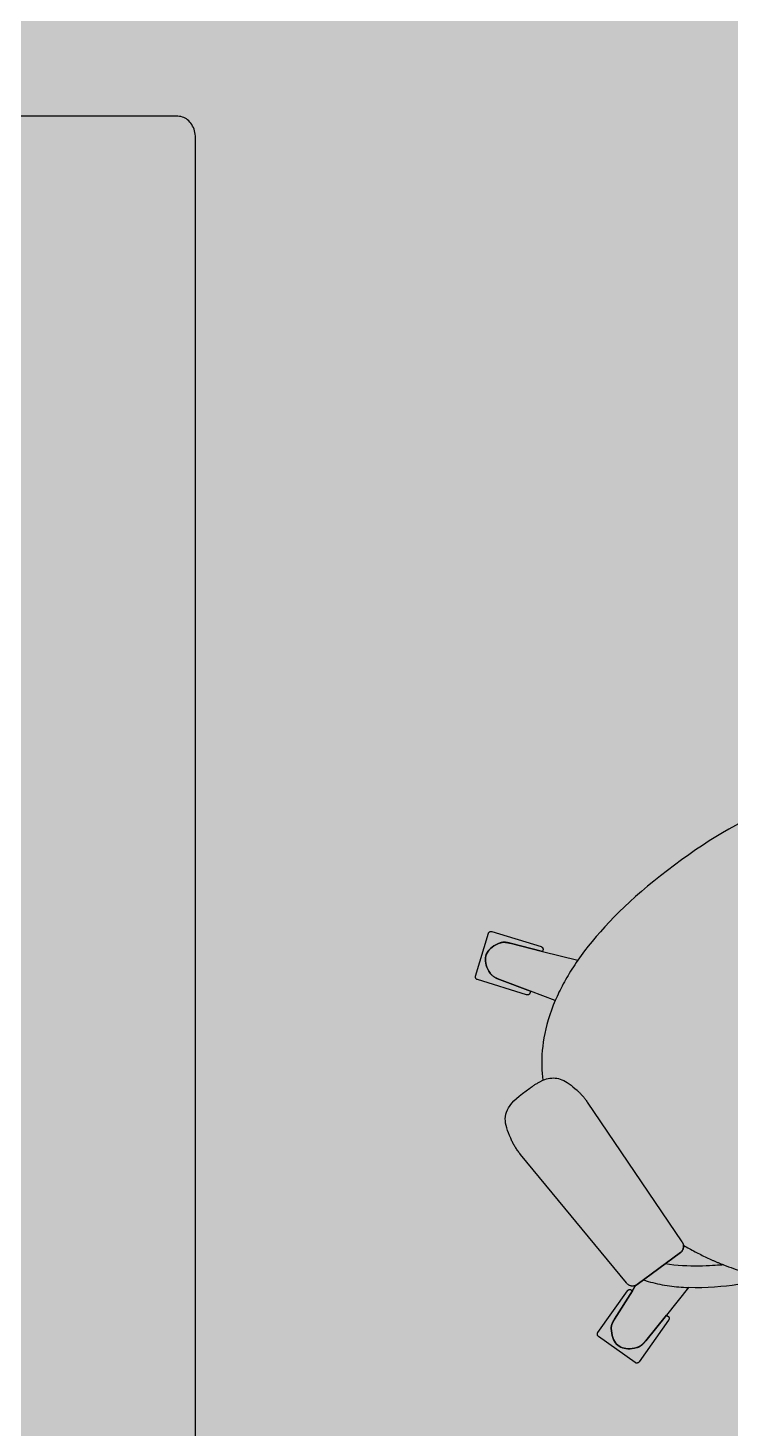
# Model space of a CAD drawing. Header units: metres. Extents: x -2.7 to 2.7, y -9.8 to 9.6.
# Drawn here: x -0.187 to 0.455, y -7.676 to -6.397 of the extents above; entities that cross this region are included whole.
import ezdxf

# ---------------------------------------------------------------- set-up
doc = ezdxf.new("R2010")
doc.units = ezdxf.units.M
doc.layers.add('Polycam-Floor_1-Floors-Hatch', color=254, linetype='Continuous', true_color=0xf9f9f7)
doc.layers.add('Polycam-Floor_1-Objects-Furniture', color=45, linetype='Continuous', true_color=0xb2b2b2)

msp = doc.modelspace()

# ---------------------------------------------------------------- hatches: boundary and pattern name
at = {"layer": 'Polycam-Floor_1-Floors-Hatch', "true_color": 0xf9f9f7}
h = msp.add_hatch(color=254, dxfattribs=at)
h.dxf.hatch_style = 1
h.paths.add_polyline_path([(-2.452001, 6.026857), (-2.452001, -8.130441), (2.452001, -8.130441), (2.452001, 6.000381), (0.715652, 6.000381), (0.715652, 6.648516), (-2.452001, 6.648516)])

# ---------------------------------------------------------------- linework, layer by layer
at = {"layer": 'Polycam-Floor_1-Objects-Furniture', "color": 45, "true_color": 0xb2b2b2}
for points in [[(-0.050375, -6.477271), (-0.93162, -6.477271)], [(-0.03428, -6.497055), (-0.034339, -6.495348), (-0.034513, -6.493681), (-0.034797, -6.492061), (-0.035187, -6.490493), (-0.035676, -6.488983), (-0.036262, -6.487537), (-0.036938, -6.486161), (-0.0377, -6.484861), (-0.038544, -6.483642), (-0.039463, -6.482512), (-0.040454, -6.481475), (-0.041512, -6.480539), (-0.042632, -6.479707), (-0.043808, -6.478988), (-0.045036, -6.478386), (-0.046312, -6.477907), (-0.04763, -6.477558), (-0.048986, -6.477344), (-0.050375, -6.477271)], [(-0.03428, -8.06066), (-0.03428, -6.497055)], [(0.512119, -7.101675), (0.507175, -7.103349), (0.502145, -7.105167), (0.497029, -7.107132), (0.491827, -7.109248), (0.486538, -7.111519), (0.481162, -7.113948), (0.475699, -7.116538), (0.470148, -7.119294), (0.464509, -7.122218), (0.458781, -7.125315), (0.452965, -7.128587), (0.447059, -7.132038), (0.441064, -7.135672), (0.43498, -7.139493), (0.428805, -7.143503), (0.422539, -7.147707), (0.416183, -7.152108), (0.409735, -7.15671), (0.403196, -7.161515)], [(0.403196, -7.161515), (0.396724, -7.166408), (0.390477, -7.171268), (0.38445, -7.176096), (0.378639, -7.180891), (0.373041, -7.185653), (0.367653, -7.190381), (0.362469, -7.195074), (0.357487, -7.199733), (0.352703, -7.204356), (0.348113, -7.208944), (0.343714, -7.213496), (0.3395, -7.218012), (0.33547, -7.222491), (0.331618, -7.226932), (0.327942, -7.231336), (0.324437, -7.235702), (0.3211, -7.240029), (0.317926, -7.244317), (0.314913, -7.248566)], [(0.221476, -7.263074), (0.233296, -7.223879)], [(0.233296, -7.223879), (0.233367, -7.223673), (0.233455, -7.223478), (0.233558, -7.223293), (0.233675, -7.223119), (0.233805, -7.222957), (0.233947, -7.222807), (0.2341, -7.22267), (0.234264, -7.222546), (0.234437, -7.222436), (0.234618, -7.22234), (0.234806, -7.222258), (0.235001, -7.222192), (0.235201, -7.222142), (0.235405, -7.222108), (0.235613, -7.222091), (0.235823, -7.222091), (0.236035, -7.222109), (0.236247, -7.222145), (0.236458, -7.2222)], [(0.236454, -7.222195), (0.281394, -7.236062)], [(0.236458, -7.2222), (0.236454, -7.222195)], [(0.236454, -7.222195), (0.236454, -7.222195)], [(0.234931, -7.260343), (0.233729, -7.258423), (0.232715, -7.25654), (0.231888, -7.254697), (0.231248, -7.252896), (0.230794, -7.25114), (0.230528, -7.249431), (0.230449, -7.247772), (0.230556, -7.246164), (0.23085, -7.244612), (0.23133, -7.243116), (0.231997, -7.24168), (0.23285, -7.240306), (0.233889, -7.238997), (0.235114, -7.237755), (0.236525, -7.236583), (0.238122, -7.235483), (0.239904, -7.234457), (0.241872, -7.233509), (0.244026, -7.23264)], [(0.244035, -7.232641), (0.241881, -7.233511), (0.239913, -7.234461), (0.23813, -7.235487), (0.236533, -7.236588), (0.235122, -7.23776), (0.233897, -7.239003), (0.232858, -7.240312), (0.232005, -7.241685), (0.231339, -7.243121), (0.230858, -7.244616), (0.230565, -7.246168), (0.230457, -7.247775), (0.230537, -7.249434), (0.230803, -7.251143), (0.231256, -7.252899), (0.231897, -7.254699), (0.232724, -7.256542), (0.233738, -7.258424), (0.23494, -7.260344)], [(0.244026, -7.23264), (0.244477, -7.232488), (0.244933, -7.232363), (0.245394, -7.232263), (0.245859, -7.232186), (0.246329, -7.232131), (0.246801, -7.232097), (0.247277, -7.232082), (0.247754, -7.232086), (0.248234, -7.232106), (0.248714, -7.232142), (0.249195, -7.232192), (0.249676, -7.232256), (0.250156, -7.23233), (0.250636, -7.232415), (0.251113, -7.232509), (0.251589, -7.232611), (0.252061, -7.232719), (0.252531, -7.232832), (0.252996, -7.232949)], [(0.253006, -7.232941), (0.25254, -7.232825), (0.25207, -7.232713), (0.251597, -7.232605), (0.251121, -7.232504), (0.250643, -7.23241), (0.250163, -7.232325), (0.249682, -7.232251), (0.249201, -7.232188), (0.24872, -7.232138), (0.24824, -7.232103), (0.24776, -7.232082), (0.247283, -7.232079), (0.246808, -7.232094), (0.246335, -7.232129), (0.245866, -7.232184), (0.245401, -7.232262), (0.244941, -7.232363), (0.244485, -7.232489), (0.244035, -7.232641)], [(0.252996, -7.232949), (0.282722, -7.240448)], [(0.282727, -7.240444), (0.253006, -7.232941)], [(0.281394, -7.236062), (0.281599, -7.236135), (0.281795, -7.236224), (0.281981, -7.236328), (0.282155, -7.236446), (0.282317, -7.236577), (0.282468, -7.236721), (0.282606, -7.236875), (0.282731, -7.23704), (0.282842, -7.237214), (0.282939, -7.237396), (0.283021, -7.237585), (0.283088, -7.237781), (0.283139, -7.237981), (0.283175, -7.238186), (0.283193, -7.238395), (0.283194, -7.238605), (0.283178, -7.238817), (0.283143, -7.239029), (0.28309, -7.23924)], [(0.282722, -7.240448), (0.314899, -7.248568)], [(0.28309, -7.23924), (0.282727, -7.240444)], [(0.314913, -7.248566), (0.313526, -7.250583), (0.312175, -7.252591), (0.310859, -7.254589), (0.309579, -7.256577), (0.308333, -7.258555), (0.307122, -7.260523), (0.305945, -7.262482), (0.304801, -7.26443), (0.303691, -7.266368), (0.302613, -7.268296), (0.301569, -7.270213), (0.300556, -7.27212), (0.299575, -7.274017), (0.298626, -7.275904), (0.297707, -7.27778), (0.29682, -7.279645), (0.295963, -7.2815), (0.295135, -7.283344), (0.294338, -7.285177)], [(0.223172, -7.266252), (0.222966, -7.266179), (0.22277, -7.26609), (0.222585, -7.265986), (0.222411, -7.265868), (0.222248, -7.265737), (0.222098, -7.265593), (0.22196, -7.265439), (0.221835, -7.265274), (0.221724, -7.2651), (0.221627, -7.264918), (0.221545, -7.264729), (0.221477, -7.264533), (0.221426, -7.264333), (0.221391, -7.264128), (0.221372, -7.263919), (0.221371, -7.263709), (0.221388, -7.263497), (0.221422, -7.263285), (0.221476, -7.263074)], [(0.268111, -7.280119), (0.223172, -7.266252)], [(0.24337, -7.266105), (0.242859, -7.26591), (0.242348, -7.265706), (0.241839, -7.265494), (0.241333, -7.265272), (0.240832, -7.265039), (0.240335, -7.264796), (0.239846, -7.26454), (0.239364, -7.264273), (0.238891, -7.263993), (0.238429, -7.263699), (0.237978, -7.263391), (0.23754, -7.263068), (0.237116, -7.26273), (0.236707, -7.262375), (0.236314, -7.262005), (0.235939, -7.261617), (0.235583, -7.261211), (0.235246, -7.260786), (0.234931, -7.260343)], [(0.23494, -7.260344), (0.235254, -7.260788), (0.23559, -7.261213), (0.235946, -7.261619), (0.236321, -7.262008), (0.236713, -7.262378), (0.237122, -7.262733), (0.237546, -7.263071), (0.237985, -7.263394), (0.238435, -7.263702), (0.238898, -7.263996), (0.23937, -7.264276), (0.239852, -7.264544), (0.240342, -7.264799), (0.240838, -7.265043), (0.241339, -7.265275), (0.241845, -7.265498), (0.242353, -7.265711), (0.242863, -7.265914), (0.243374, -7.26611)], [(0.27178, -7.276738), (0.24337, -7.266105)], [(0.243374, -7.26611), (0.271784, -7.276744)], [(0.271273, -7.27844), (0.271202, -7.278646), (0.271114, -7.278842), (0.271012, -7.279027), (0.270895, -7.2792), (0.270765, -7.279362), (0.270623, -7.279512), (0.270469, -7.279649), (0.270306, -7.279773), (0.270133, -7.279884), (0.269952, -7.27998), (0.269763, -7.280061), (0.269568, -7.280127), (0.269368, -7.280177), (0.269164, -7.280211), (0.268956, -7.280228), (0.268746, -7.280228), (0.268535, -7.28021), (0.268323, -7.280174), (0.268111, -7.280119)], [(0.271784, -7.276744), (0.271273, -7.27844)], [(0.294333, -7.285181), (0.27178, -7.276738)], [(0.294338, -7.285177), (0.29247, -7.2897), (0.290777, -7.294154), (0.289253, -7.298538), (0.287891, -7.302851), (0.286686, -7.307091), (0.285633, -7.311258), (0.284725, -7.315351), (0.283956, -7.319367), (0.283321, -7.323306), (0.282814, -7.327168), (0.282429, -7.330949), (0.28216, -7.334651), (0.282002, -7.338271), (0.281948, -7.341807), (0.281992, -7.34526), (0.28213, -7.348628), (0.282355, -7.35191), (0.282661, -7.355103), (0.283042, -7.358209)], [(0.283042, -7.358209), (0.284689, -7.357556), (0.286306, -7.357022), (0.2879, -7.356609), (0.289475, -7.356317), (0.291036, -7.356148), (0.292588, -7.356103), (0.294136, -7.356183), (0.295684, -7.356389), (0.297238, -7.356722), (0.298802, -7.357183), (0.300382, -7.357774), (0.301982, -7.358495), (0.303607, -7.359347), (0.305263, -7.360333), (0.306953, -7.361452), (0.308682, -7.362705), (0.310457, -7.364095), (0.312281, -7.365622), (0.314159, -7.367287)], [(0.264406, -7.37037), (0.271041, -7.365472)], [(0.271041, -7.365472), (0.271732, -7.364965), (0.272416, -7.364472), (0.273092, -7.363993), (0.273761, -7.363527), (0.274422, -7.363074), (0.275076, -7.362636), (0.275724, -7.362211), (0.276365, -7.3618), (0.276999, -7.361403), (0.277628, -7.36102), (0.27825, -7.360651), (0.278867, -7.360296), (0.279478, -7.359955), (0.280084, -7.359628), (0.280685, -7.359316), (0.281281, -7.359017), (0.281872, -7.358733), (0.28246, -7.358464), (0.283042, -7.358209)], [(0.314159, -7.367287), (0.314694, -7.367779), (0.315224, -7.368277), (0.315748, -7.368782), (0.316267, -7.369295), (0.316781, -7.369815), (0.31729, -7.370344), (0.317794, -7.370882), (0.318294, -7.371428), (0.318789, -7.371984), (0.319281, -7.37255), (0.319768, -7.373127), (0.320252, -7.373714), (0.320732, -7.374312), (0.321209, -7.374922), (0.321682, -7.375544), (0.322152, -7.376178), (0.32262, -7.376824), (0.323084, -7.377484), (0.323546, -7.378158)], [(0.253584, -7.411221), (0.252531, -7.408725), (0.251572, -7.406319), (0.250724, -7.403997), (0.250001, -7.401747), (0.249418, -7.399561), (0.24899, -7.397429), (0.248732, -7.395342), (0.24866, -7.393291), (0.248788, -7.391265), (0.249132, -7.389256), (0.249706, -7.387254), (0.250526, -7.38525), (0.251607, -7.383235), (0.252963, -7.381198), (0.25461, -7.379131), (0.256563, -7.377024), (0.258836, -7.374867), (0.261446, -7.372653), (0.264406, -7.37037)], [(0.323546, -7.378158), (0.410053, -7.505921)], [(0.253584, -7.411221), (0.253584, -7.411221)], [(0.262577, -7.425975), (0.262002, -7.425265), (0.261437, -7.424548), (0.260883, -7.423822), (0.260341, -7.423088), (0.259809, -7.422346), (0.259289, -7.421597), (0.25878, -7.42084), (0.258282, -7.420076), (0.257796, -7.419305), (0.257321, -7.418526), (0.256858, -7.417741), (0.256407, -7.416949), (0.255968, -7.41615), (0.25554, -7.415344), (0.255125, -7.414532), (0.254721, -7.413713), (0.25433, -7.412889), (0.253951, -7.412058), (0.253584, -7.411221)], [(0.359245, -7.543443), (0.262577, -7.425975)], [(0.411322, -7.508899), (0.411378, -7.509298), (0.411411, -7.509698), (0.411422, -7.510099), (0.411409, -7.510499), (0.411375, -7.510897), (0.411318, -7.511292), (0.411239, -7.511683), (0.411137, -7.512069), (0.411014, -7.51245), (0.41087, -7.512823), (0.410704, -7.513188), (0.410516, -7.513544), (0.410308, -7.51389), (0.410078, -7.514224), (0.409827, -7.514546), (0.409556, -7.514855), (0.409264, -7.51515), (0.408952, -7.515429), (0.40862, -7.515692)], [(0.40862, -7.515692), (0.408952, -7.515429), (0.409264, -7.51515), (0.409556, -7.514855), (0.409827, -7.514546), (0.410078, -7.514224), (0.410308, -7.51389), (0.410516, -7.513544), (0.410704, -7.513188), (0.41087, -7.512823), (0.411014, -7.51245), (0.411137, -7.512069), (0.411239, -7.511683), (0.411318, -7.511292), (0.411375, -7.510897), (0.411409, -7.510499), (0.411422, -7.510099), (0.411411, -7.509698), (0.411378, -7.509298), (0.411322, -7.508899)], [(0.410053, -7.505921), (0.410157, -7.506066), (0.410256, -7.506212), (0.410352, -7.50636), (0.410443, -7.50651), (0.410531, -7.506661), (0.410614, -7.506814), (0.410693, -7.506968), (0.410768, -7.507124), (0.410838, -7.50728), (0.410905, -7.507438), (0.410967, -7.507597), (0.411026, -7.507757), (0.41108, -7.507918), (0.411131, -7.50808), (0.411177, -7.508242), (0.411219, -7.508405), (0.411258, -7.508569), (0.411292, -7.508734), (0.411322, -7.508899)], [(0.411322, -7.508899), (0.412655, -7.509681), (0.413986, -7.510451), (0.415315, -7.51121), (0.416644, -7.511959), (0.41797, -7.512697), (0.419295, -7.513424), (0.420618, -7.51414), (0.42194, -7.514846), (0.42326, -7.515541), (0.424578, -7.516226), (0.425895, -7.516901), (0.42721, -7.517565), (0.428523, -7.518218), (0.429835, -7.518862), (0.431145, -7.519496), (0.432453, -7.520119), (0.43376, -7.520732), (0.435064, -7.521336), (0.436367, -7.521929)], [(0.40862, -7.515692), (0.369002, -7.544945)], [(0.369002, -7.544945), (0.40862, -7.515692)], [(0.436367, -7.521929), (0.436986, -7.522208), (0.437604, -7.522484), (0.438221, -7.522758), (0.438838, -7.52303), (0.439455, -7.523299), (0.440071, -7.523567), (0.440687, -7.523832), (0.441302, -7.524095), (0.441917, -7.524356), (0.442531, -7.524615), (0.443145, -7.524872), (0.443759, -7.525127), (0.444372, -7.52538), (0.444984, -7.52563), (0.445596, -7.525879), (0.446208, -7.526125), (0.446819, -7.52637), (0.44743, -7.526612), (0.44804, -7.526852)], [(0.448044, -7.526857), (0.447808, -7.526882), (0.44712, -7.526949), (0.44601, -7.527049), (0.444506, -7.527174), (0.442639, -7.527315), (0.440438, -7.527464), (0.437932, -7.52761), (0.435151, -7.527745), (0.432124, -7.527861), (0.42888, -7.527949), (0.42545, -7.527999), (0.421862, -7.528002), (0.418146, -7.527951), (0.414331, -7.527835), (0.410448, -7.527646), (0.406525, -7.527376), (0.402591, -7.527015), (0.398677, -7.526554), (0.394812, -7.525985)], [(0.44804, -7.526852), (0.450337, -7.527736), (0.452627, -7.52859), (0.454911, -7.529415), (0.457188, -7.530211), (0.459459, -7.530978), (0.461722, -7.531717), (0.463978, -7.532428), (0.466227, -7.533111), (0.468469, -7.533766), (0.470703, -7.534395), (0.47293, -7.534996), (0.475149, -7.535571), (0.47736, -7.53612), (0.479564, -7.536643), (0.48176, -7.53714), (0.483947, -7.537612), (0.486126, -7.538059), (0.488297, -7.538482), (0.49046, -7.53888)], [(0.367984, -7.545568), (0.367511, -7.545782), (0.367026, -7.545959), (0.366534, -7.546098), (0.366035, -7.546199), (0.365531, -7.546263), (0.365026, -7.546291), (0.36452, -7.546282), (0.364017, -7.546236), (0.363518, -7.546155), (0.363026, -7.546039), (0.362543, -7.545887), (0.36207, -7.5457), (0.36161, -7.545479), (0.361166, -7.545223), (0.360738, -7.544934), (0.360331, -7.544611), (0.359944, -7.544254), (0.359582, -7.543865), (0.359245, -7.543443)], [(0.364785, -7.550641), (0.367984, -7.545568)], [(0.369002, -7.544945), (0.36895, -7.544983), (0.368898, -7.54502), (0.368846, -7.545057), (0.368794, -7.545093), (0.368742, -7.545129), (0.368689, -7.545164), (0.368636, -7.545198), (0.368583, -7.545232), (0.36853, -7.545265), (0.368476, -7.545298), (0.368422, -7.54533), (0.368369, -7.545362), (0.368314, -7.545393), (0.36826, -7.545423), (0.368205, -7.545453), (0.36815, -7.545482), (0.368095, -7.545511), (0.36804, -7.54554), (0.367984, -7.545568)], [(0.367984, -7.545568), (0.36804, -7.54554), (0.368095, -7.545511), (0.36815, -7.545482), (0.368205, -7.545453), (0.36826, -7.545423), (0.368314, -7.545393), (0.368369, -7.545362), (0.368422, -7.54533), (0.368476, -7.545298), (0.36853, -7.545265), (0.368583, -7.545232), (0.368636, -7.545198), (0.368689, -7.545164), (0.368742, -7.545129), (0.368794, -7.545093), (0.368846, -7.545057), (0.368898, -7.54502), (0.36895, -7.544983), (0.369002, -7.544945)], [(0.375105, -7.540674), (0.377184, -7.541345), (0.379276, -7.541978), (0.381381, -7.542572), (0.383499, -7.543129), (0.385626, -7.543651), (0.387763, -7.544136), (0.389908, -7.544587), (0.39206, -7.545005), (0.394218, -7.545389), (0.39638, -7.545742), (0.398546, -7.546063), (0.400714, -7.546353), (0.402883, -7.546614), (0.405052, -7.546845), (0.407219, -7.547049), (0.409384, -7.547226), (0.411546, -7.547376), (0.413702, -7.5475), (0.415852, -7.547599)], [(0.415852, -7.547599), (0.395777, -7.572711)], [(0.49046, -7.53888), (0.490169, -7.538963), (0.489316, -7.539197), (0.487928, -7.539564), (0.486034, -7.540044), (0.483661, -7.540618), (0.480838, -7.541266), (0.477592, -7.541969), (0.473951, -7.542707), (0.469944, -7.543461), (0.465597, -7.544212), (0.46094, -7.544939), (0.456, -7.545624), (0.450806, -7.546247), (0.445384, -7.546789), (0.439764, -7.547231), (0.433972, -7.547552), (0.428038, -7.547733), (0.421989, -7.547756), (0.415852, -7.547599)], [(0.333193, -7.58878), (0.36022, -7.550502)], [(0.364785, -7.550641), (0.348487, -7.576494)], [(0.348487, -7.576494), (0.364785, -7.550641)], [(0.36022, -7.550502), (0.360354, -7.55033), (0.360499, -7.550173), (0.360655, -7.55003), (0.360821, -7.549903), (0.360996, -7.54979), (0.361178, -7.549693), (0.361367, -7.549612), (0.361562, -7.549546), (0.36176, -7.549496), (0.361963, -7.549462), (0.362167, -7.549444), (0.362373, -7.549443), (0.362579, -7.549458), (0.362784, -7.54949), (0.362987, -7.549539), (0.363186, -7.549605), (0.363382, -7.549689), (0.363572, -7.54979), (0.363756, -7.549908)], [(0.363756, -7.549908), (0.364785, -7.550641)], [(0.395777, -7.572711), (0.376918, -7.596309)], [(0.376922, -7.596314), (0.395781, -7.572716)], [(0.395781, -7.572716), (0.397228, -7.573743)], [(0.397228, -7.573743), (0.3974, -7.573878), (0.397558, -7.574024), (0.397701, -7.574181), (0.397829, -7.574349), (0.397942, -7.574524), (0.39804, -7.574708), (0.398123, -7.574898), (0.39819, -7.575093), (0.398241, -7.575293), (0.398276, -7.575496), (0.398295, -7.575701), (0.398297, -7.575908), (0.398283, -7.576114), (0.398252, -7.576319), (0.398204, -7.576523), (0.398138, -7.576723), (0.398056, -7.576919), (0.397955, -7.577109), (0.397837, -7.577293)], [(0.345422, -7.584362), (0.345422, -7.584391), (0.345421, -7.584421), (0.345421, -7.58445), (0.345421, -7.58448), (0.34542, -7.58451), (0.34542, -7.58454), (0.34542, -7.584569), (0.34542, -7.584599), (0.34542, -7.584629), (0.34542, -7.584659), (0.34542, -7.584689), (0.34542, -7.584719), (0.34542, -7.584749), (0.345421, -7.584778), (0.345421, -7.584808), (0.345422, -7.584838), (0.345422, -7.584868), (0.345423, -7.584898), (0.345424, -7.584927)], [(0.345424, -7.584927), (0.345423, -7.584898), (0.345422, -7.584868), (0.345422, -7.584838), (0.345421, -7.584808), (0.345421, -7.584778), (0.34542, -7.584749), (0.34542, -7.584719), (0.34542, -7.584689), (0.34542, -7.584659), (0.34542, -7.584629), (0.34542, -7.584599), (0.34542, -7.584569), (0.34542, -7.58454), (0.34542, -7.58451), (0.345421, -7.58448), (0.345421, -7.58445), (0.345421, -7.584421), (0.345422, -7.584391), (0.345422, -7.584362)], [(0.345422, -7.584362), (0.345435, -7.584066), (0.345458, -7.583771), (0.345491, -7.583477), (0.345533, -7.583184), (0.345584, -7.582893), (0.345644, -7.582603), (0.345712, -7.582314), (0.345787, -7.582027), (0.345871, -7.581741), (0.345961, -7.581457), (0.346058, -7.581174), (0.346162, -7.580892), (0.346272, -7.580613), (0.346387, -7.580335), (0.346508, -7.580058), (0.346634, -7.579784), (0.346764, -7.579511), (0.346899, -7.57924), (0.347037, -7.57897)], [(0.347037, -7.57897), (0.346899, -7.57924), (0.346765, -7.579512), (0.346636, -7.579785), (0.34651, -7.58006), (0.34639, -7.580337), (0.346275, -7.580615), (0.346166, -7.580895), (0.346063, -7.581176), (0.345966, -7.581459), (0.345876, -7.581743), (0.345792, -7.582029), (0.345716, -7.582316), (0.345648, -7.582604), (0.345588, -7.582894), (0.345537, -7.583185), (0.345494, -7.583478), (0.345461, -7.583771), (0.345437, -7.584066), (0.345422, -7.584362)], [(0.347037, -7.57897), (0.346899, -7.57924), (0.346765, -7.579512), (0.346636, -7.579785), (0.34651, -7.58006), (0.34639, -7.580337), (0.346275, -7.580615), (0.346166, -7.580895), (0.346063, -7.581176), (0.345966, -7.581459), (0.345876, -7.581743), (0.345792, -7.582029), (0.345716, -7.582316), (0.345648, -7.582604), (0.345588, -7.582894), (0.345537, -7.583185), (0.345494, -7.583478), (0.345461, -7.583771), (0.345437, -7.584066), (0.345422, -7.584362)], [(0.345422, -7.584362), (0.345428, -7.584214), (0.345437, -7.584066), (0.345448, -7.583918), (0.345461, -7.583771), (0.345477, -7.583624), (0.345495, -7.583478), (0.345515, -7.583332), (0.345538, -7.583185), (0.345563, -7.58304), (0.34559, -7.582894), (0.345619, -7.582749), (0.34565, -7.582604), (0.345683, -7.58246), (0.345718, -7.582315), (0.345755, -7.582171), (0.345794, -7.582027), (0.345835, -7.581884), (0.345877, -7.58174), (0.345921, -7.581597)], [(0.345422, -7.584362), (0.345422, -7.584362)], [(0.345424, -7.584927), (0.345424, -7.584927)], [(0.345424, -7.584927), (0.345581, -7.587254), (0.345872, -7.589431), (0.346292, -7.591455), (0.346841, -7.593327), (0.347516, -7.595046), (0.348314, -7.59661), (0.349232, -7.598018), (0.35027, -7.599271), (0.351424, -7.600366), (0.352692, -7.601303), (0.354072, -7.602081), (0.355561, -7.6027), (0.357158, -7.603158), (0.358859, -7.603454), (0.360663, -7.603587), (0.362566, -7.603557), (0.364568, -7.603363), (0.366665, -7.603004), (0.368855, -7.602478)], [(0.368855, -7.602478), (0.366665, -7.603004), (0.364568, -7.603363), (0.362566, -7.603557), (0.360663, -7.603587), (0.358859, -7.603454), (0.357158, -7.603158), (0.355561, -7.6027), (0.354072, -7.602081), (0.352692, -7.601303), (0.351424, -7.600366), (0.35027, -7.599271), (0.349232, -7.598018), (0.348314, -7.59661), (0.347516, -7.595046), (0.346841, -7.593327), (0.346292, -7.591455), (0.345872, -7.589431), (0.345581, -7.587254), (0.345424, -7.584927)], [(0.345921, -7.581597), (0.345966, -7.581456), (0.346014, -7.581315), (0.346063, -7.581174), (0.346113, -7.581034), (0.346166, -7.580894), (0.34622, -7.580754), (0.346275, -7.580615), (0.346332, -7.580476), (0.34639, -7.580337), (0.34645, -7.580199), (0.346511, -7.580061), (0.346573, -7.579924), (0.346636, -7.579786), (0.3467, -7.57965), (0.346766, -7.579513), (0.346832, -7.579377), (0.3469, -7.579241), (0.346968, -7.579106), (0.347037, -7.57897)], [(0.34731, -7.578464), (0.347296, -7.578491), (0.347282, -7.578517), (0.347268, -7.578544), (0.347254, -7.57857), (0.347239, -7.578597), (0.347225, -7.578623), (0.347211, -7.57865), (0.347197, -7.578676), (0.347182, -7.578703), (0.347168, -7.578729), (0.347154, -7.578756), (0.347139, -7.578782), (0.347125, -7.578809), (0.34711, -7.578835), (0.347096, -7.578862), (0.347081, -7.578889), (0.347066, -7.578916), (0.347052, -7.578943), (0.347037, -7.57897)], [(0.347037, -7.57897), (0.347052, -7.578943), (0.347066, -7.578916), (0.347081, -7.578889), (0.347096, -7.578862), (0.34711, -7.578835), (0.347125, -7.578809), (0.347139, -7.578782), (0.347154, -7.578756), (0.347168, -7.578729), (0.347182, -7.578703), (0.347197, -7.578676), (0.347211, -7.57865), (0.347225, -7.578623), (0.347239, -7.578597), (0.347254, -7.57857), (0.347268, -7.578544), (0.347282, -7.578517), (0.347296, -7.578491), (0.34731, -7.578464)], [(0.347889, -7.577466), (0.347858, -7.577518), (0.347827, -7.57757), (0.347796, -7.577622), (0.347765, -7.577675), (0.347734, -7.577727), (0.347703, -7.577779), (0.347673, -7.577831), (0.347642, -7.577883), (0.347612, -7.577935), (0.347581, -7.577987), (0.347551, -7.57804), (0.34752, -7.578092), (0.34749, -7.578145), (0.34746, -7.578198), (0.34743, -7.578251), (0.3474, -7.578304), (0.34737, -7.578357), (0.34734, -7.578411), (0.34731, -7.578464)], [(0.34731, -7.578464), (0.34734, -7.578411), (0.34737, -7.578357), (0.3474, -7.578304), (0.34743, -7.578251), (0.34746, -7.578198), (0.34749, -7.578145), (0.34752, -7.578092), (0.347551, -7.57804), (0.347581, -7.577987), (0.347612, -7.577935), (0.347642, -7.577883), (0.347673, -7.577831), (0.347703, -7.577779), (0.347734, -7.577727), (0.347765, -7.577675), (0.347796, -7.577622), (0.347827, -7.57757), (0.347858, -7.577518), (0.347889, -7.577466)], [(0.348487, -7.576494), (0.348455, -7.576544), (0.348423, -7.576595), (0.348391, -7.576645), (0.348359, -7.576696), (0.348327, -7.576747), (0.348295, -7.576798), (0.348264, -7.576849), (0.348232, -7.576899), (0.348201, -7.57695), (0.348169, -7.577002), (0.348138, -7.577053), (0.348107, -7.577104), (0.348076, -7.577155), (0.348044, -7.577207), (0.348013, -7.577258), (0.347982, -7.57731), (0.347951, -7.577362), (0.34792, -7.577414), (0.347889, -7.577466)], [(0.347889, -7.577466), (0.34792, -7.577414), (0.347951, -7.577362), (0.347982, -7.57731), (0.348013, -7.577258), (0.348044, -7.577207), (0.348076, -7.577155), (0.348107, -7.577104), (0.348138, -7.577053), (0.348169, -7.577002), (0.348201, -7.57695), (0.348232, -7.576899), (0.348264, -7.576849), (0.348295, -7.576798), (0.348327, -7.576747), (0.348359, -7.576696), (0.348391, -7.576645), (0.348423, -7.576595), (0.348455, -7.576544), (0.348487, -7.576494)], [(0.397837, -7.577293), (0.370806, -7.615566)], [(0.333799, -7.592324), (0.333627, -7.59219), (0.333469, -7.592043), (0.333326, -7.591886), (0.333198, -7.591719), (0.333084, -7.591543), (0.332986, -7.59136), (0.332904, -7.59117), (0.332837, -7.590975), (0.332786, -7.590775), (0.332751, -7.590572), (0.332733, -7.590367), (0.332731, -7.590161), (0.332745, -7.589955), (0.332776, -7.58975), (0.332825, -7.589547), (0.33289, -7.589348), (0.332974, -7.589153), (0.333074, -7.588963), (0.333193, -7.58878)], [(0.333193, -7.58878), (0.333193, -7.58878)], [(0.367271, -7.616159), (0.333799, -7.592324)], [(0.373329, -7.600061), (0.373386, -7.600015), (0.373443, -7.599968), (0.373499, -7.599921), (0.373556, -7.599874), (0.373612, -7.599826), (0.373668, -7.599778), (0.373724, -7.59973), (0.37378, -7.599681), (0.373836, -7.599632), (0.373891, -7.599583), (0.373947, -7.599533), (0.374002, -7.599483), (0.374057, -7.599433), (0.374112, -7.599383), (0.374166, -7.599332), (0.37422, -7.59928), (0.374275, -7.599229), (0.374328, -7.599177), (0.374382, -7.599125)], [(0.374382, -7.599125), (0.374328, -7.599176), (0.374274, -7.599227), (0.374219, -7.599278), (0.374165, -7.599329), (0.374111, -7.59938), (0.374056, -7.59943), (0.374001, -7.59948), (0.373947, -7.59953), (0.373892, -7.59958), (0.373836, -7.599629), (0.373781, -7.599678), (0.373725, -7.599727), (0.37367, -7.599775), (0.373614, -7.599824), (0.373557, -7.599872), (0.373501, -7.599919), (0.373444, -7.599967), (0.373386, -7.600014), (0.373329, -7.600061)], [(0.374382, -7.599125), (0.374389, -7.599118), (0.374397, -7.599111), (0.374404, -7.599104), (0.374411, -7.599098), (0.374418, -7.599091), (0.374425, -7.599085), (0.374432, -7.599078), (0.374439, -7.599072), (0.374446, -7.599065), (0.374453, -7.599059), (0.37446, -7.599053), (0.374466, -7.599046), (0.374473, -7.59904), (0.37448, -7.599034), (0.374487, -7.599028), (0.374493, -7.599021), (0.3745, -7.599015), (0.374506, -7.599009), (0.374513, -7.599003)], [(0.374513, -7.599003), (0.374506, -7.599009), (0.3745, -7.599015), (0.374493, -7.599021), (0.374487, -7.599028), (0.37448, -7.599034), (0.374473, -7.59904), (0.374466, -7.599046), (0.37446, -7.599053), (0.374453, -7.599059), (0.374446, -7.599065), (0.374439, -7.599072), (0.374432, -7.599078), (0.374425, -7.599085), (0.374418, -7.599091), (0.374411, -7.599098), (0.374404, -7.599104), (0.374397, -7.599111), (0.374389, -7.599118), (0.374382, -7.599125)], [(0.376918, -7.596309), (0.3768, -7.596456), (0.376681, -7.596602), (0.376561, -7.596749), (0.37644, -7.596895), (0.376318, -7.597041), (0.376195, -7.597186), (0.376072, -7.597331), (0.375947, -7.597475), (0.375822, -7.597618), (0.375695, -7.597761), (0.375568, -7.597903), (0.37544, -7.598044), (0.375311, -7.598184), (0.37518, -7.598323), (0.375049, -7.598461), (0.374917, -7.598598), (0.374783, -7.598734), (0.374649, -7.598869), (0.374513, -7.599003)], [(0.374513, -7.599003), (0.374649, -7.59887), (0.374784, -7.598736), (0.374918, -7.5986), (0.375051, -7.598463), (0.375183, -7.598326), (0.375314, -7.598187), (0.375444, -7.598047), (0.375573, -7.597906), (0.3757, -7.597764), (0.375827, -7.597621), (0.375953, -7.597478), (0.376078, -7.597334), (0.376201, -7.597189), (0.376324, -7.597044), (0.376445, -7.596899), (0.376566, -7.596753), (0.376686, -7.596607), (0.376804, -7.59646), (0.376922, -7.596314)], [(0.368855, -7.602478), (0.368911, -7.602463), (0.368967, -7.602447), (0.369023, -7.602431), (0.369079, -7.602414), (0.369134, -7.602398), (0.36919, -7.602381), (0.369245, -7.602363), (0.3693, -7.602346), (0.369355, -7.602328), (0.36941, -7.602309), (0.369465, -7.602291), (0.36952, -7.602272), (0.369574, -7.602253), (0.369628, -7.602234), (0.369682, -7.602214), (0.369736, -7.602194), (0.36979, -7.602174), (0.369844, -7.602153), (0.369897, -7.602133)], [(0.369897, -7.602133), (0.369844, -7.602153), (0.36979, -7.602174), (0.369736, -7.602194), (0.369682, -7.602214), (0.369628, -7.602234), (0.369574, -7.602253), (0.36952, -7.602272), (0.369465, -7.602291), (0.36941, -7.602309), (0.369355, -7.602328), (0.3693, -7.602346), (0.369245, -7.602363), (0.36919, -7.602381), (0.369134, -7.602398), (0.369079, -7.602414), (0.369023, -7.602431), (0.368967, -7.602447), (0.368911, -7.602463), (0.368855, -7.602478)], [(0.369897, -7.602133), (0.369978, -7.602101), (0.370058, -7.602069), (0.370138, -7.602036), (0.370217, -7.602002), (0.370297, -7.601968), (0.370376, -7.601933), (0.370454, -7.601898), (0.370533, -7.601861), (0.370611, -7.601825), (0.370689, -7.601787), (0.370766, -7.601749), (0.370843, -7.60171), (0.37092, -7.601671), (0.370996, -7.601631), (0.371072, -7.601591), (0.371148, -7.60155), (0.371224, -7.601508), (0.371298, -7.601466), (0.371373, -7.601423)], [(0.37065, -7.601803), (0.370611, -7.601821), (0.370571, -7.601839), (0.370532, -7.601857), (0.370493, -7.601874), (0.370454, -7.601892), (0.370414, -7.60191), (0.370375, -7.601928), (0.370335, -7.601945), (0.370296, -7.601963), (0.370257, -7.60198), (0.370217, -7.601998), (0.370177, -7.602015), (0.370138, -7.602032), (0.370098, -7.602049), (0.370058, -7.602066), (0.370018, -7.602083), (0.369978, -7.6021), (0.369937, -7.602116), (0.369897, -7.602133)], [(0.371373, -7.601423), (0.371335, -7.601445), (0.371298, -7.601466), (0.37126, -7.601487), (0.371222, -7.601508), (0.371185, -7.601529), (0.371147, -7.60155), (0.371109, -7.60157), (0.371071, -7.60159), (0.371033, -7.60161), (0.370995, -7.60163), (0.370957, -7.60165), (0.370918, -7.60167), (0.37088, -7.601689), (0.370842, -7.601708), (0.370804, -7.601727), (0.370765, -7.601746), (0.370727, -7.601765), (0.370688, -7.601784), (0.37065, -7.601803)], [(0.371373, -7.601423), (0.371423, -7.601395), (0.371473, -7.601366), (0.371522, -7.601337), (0.371572, -7.601307), (0.371621, -7.601278), (0.37167, -7.601248), (0.371719, -7.601218), (0.371768, -7.601187), (0.371817, -7.601157), (0.371865, -7.601126), (0.371914, -7.601095), (0.371962, -7.601063), (0.372011, -7.601032), (0.372059, -7.601), (0.372107, -7.600968), (0.372155, -7.600935), (0.372203, -7.600903), (0.372251, -7.60087), (0.372299, -7.600837)], [(0.372299, -7.600837), (0.372251, -7.60087), (0.372203, -7.600903), (0.372155, -7.600935), (0.372107, -7.600968), (0.372059, -7.601), (0.372011, -7.601032), (0.371962, -7.601063), (0.371914, -7.601095), (0.371865, -7.601126), (0.371817, -7.601157), (0.371768, -7.601187), (0.371719, -7.601218), (0.37167, -7.601248), (0.371621, -7.601278), (0.371572, -7.601307), (0.371522, -7.601337), (0.371473, -7.601366), (0.371423, -7.601395), (0.371373, -7.601423)], [(0.372299, -7.600837), (0.372354, -7.600799), (0.37241, -7.600761), (0.372465, -7.600722), (0.37252, -7.600683), (0.372575, -7.600643), (0.37263, -7.600604), (0.372685, -7.600564), (0.372739, -7.600523), (0.372793, -7.600482), (0.372848, -7.600441), (0.372902, -7.6004), (0.372956, -7.600359), (0.373009, -7.600317), (0.373063, -7.600275), (0.373116, -7.600232), (0.37317, -7.60019), (0.373223, -7.600147), (0.373276, -7.600104), (0.373329, -7.600061)], [(0.373329, -7.600061), (0.373276, -7.600104), (0.373223, -7.600147), (0.37317, -7.60019), (0.373116, -7.600232), (0.373063, -7.600275), (0.373009, -7.600317), (0.372956, -7.600359), (0.372902, -7.6004), (0.372848, -7.600441), (0.372793, -7.600482), (0.372739, -7.600523), (0.372685, -7.600564), (0.37263, -7.600604), (0.372575, -7.600643), (0.37252, -7.600683), (0.372465, -7.600722), (0.37241, -7.600761), (0.372354, -7.600799), (0.372299, -7.600837)], [(0.370806, -7.615566), (0.370674, -7.615738), (0.370529, -7.615896), (0.370373, -7.616039), (0.370207, -7.616167), (0.370033, -7.616279), (0.36985, -7.616376), (0.369661, -7.616458), (0.369467, -7.616524), (0.369268, -7.616574), (0.369065, -7.616607), (0.36886, -7.616625), (0.368654, -7.616626), (0.368448, -7.616611), (0.368243, -7.616578), (0.36804, -7.616529), (0.36784, -7.616463), (0.367645, -7.616379), (0.367455, -7.616278), (0.367271, -7.616159)]]:
    msp.add_lwpolyline(points, dxfattribs=at)

doc.saveas('drawing.dxf')
